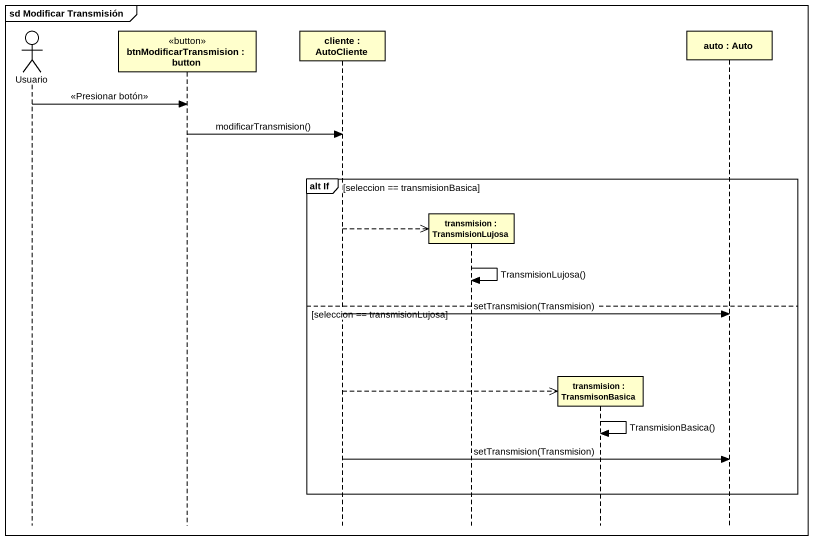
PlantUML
@startuml
mainframe sd Modificar Transmisión
hide footbox
actor Usuario
participant "btnModificarTransmision : button" as btnModificarTransmision <<button>>
participant "cliente : AutoCliente" as cliente
participant "transmision : TransmisionLujosa" as transmision
participant "transmision : TransmisonBasica" as transmision_2
participant "auto : Auto" as auto

Usuario -> btnModificarTransmision : <<Presionar botón>>
btnModificarTransmision -> cliente : modificarTransmision()
group alt If [seleccion == transmisionBasica]
  cliente -->> transmision **
  transmision -> transmision : TransmisionLujosa()
else seleccion == transmisionLujosa
  cliente -> auto : setTransmision(Transmision)
  cliente -->> transmision_2 **
  transmision_2 -> transmision_2 : TransmisionBasica()
  cliente -> auto : setTransmision(Transmision)
end
@enduml
